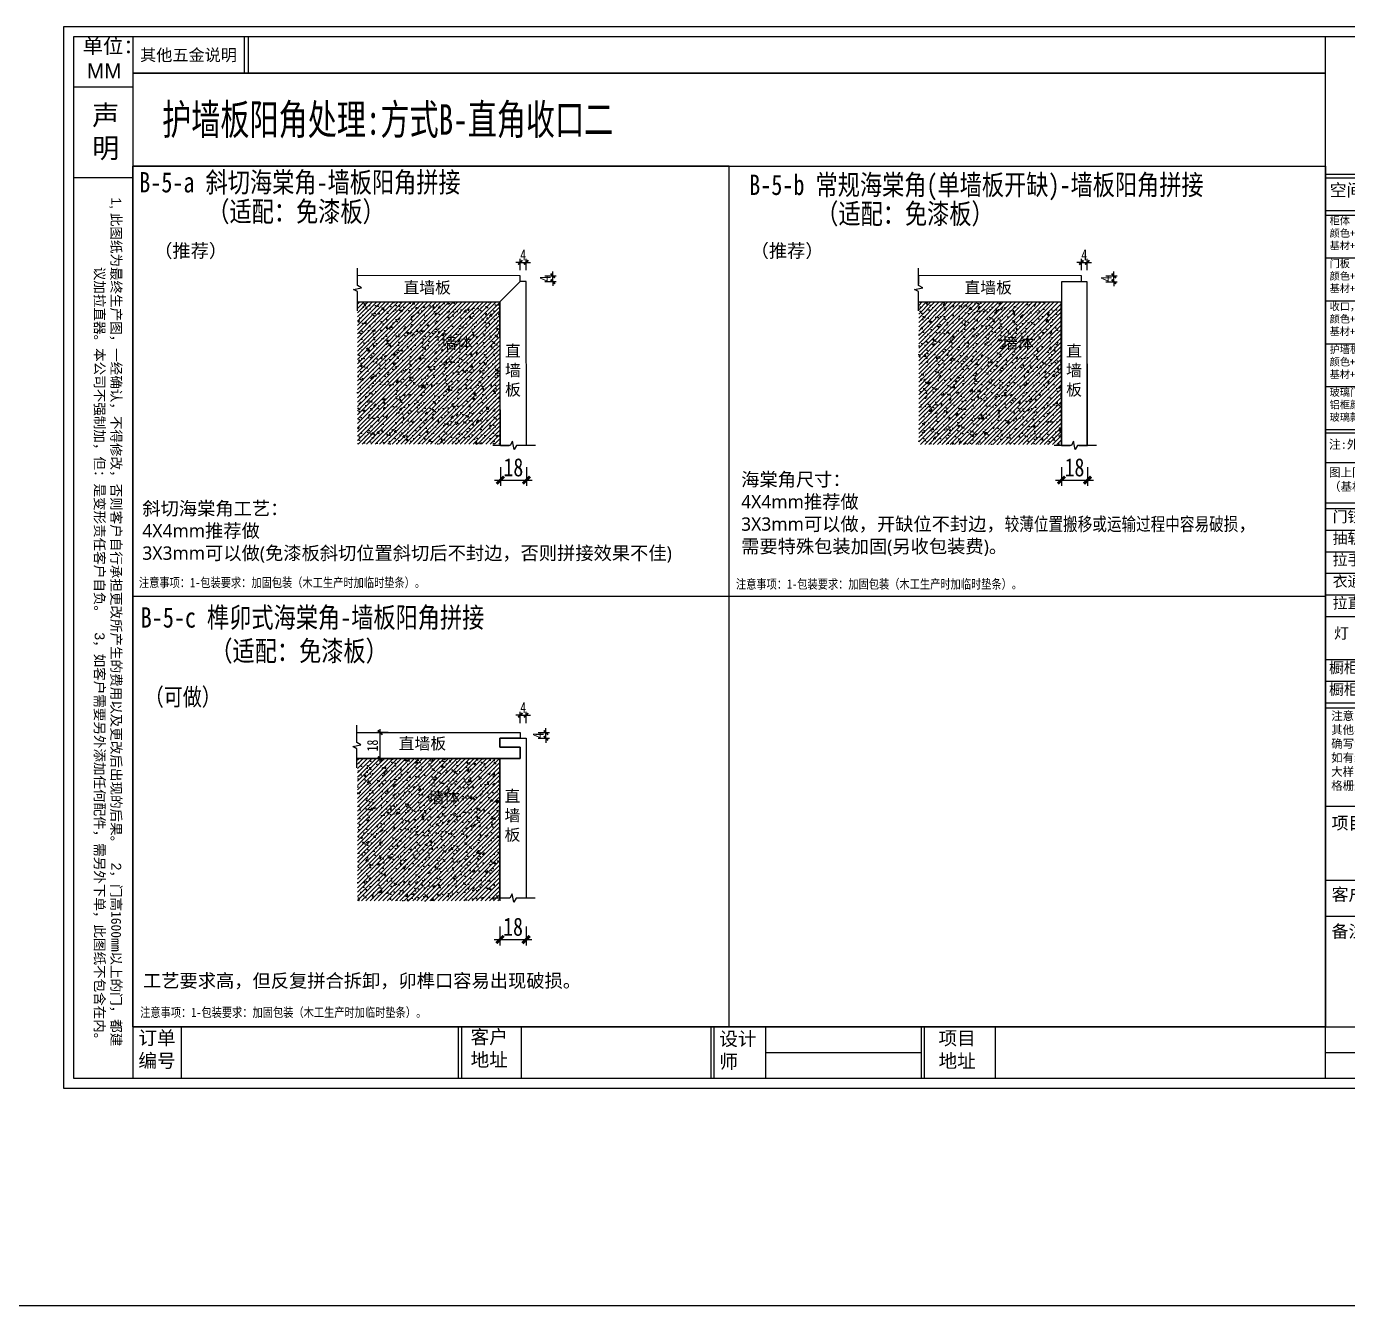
# Model space of a CAD drawing. Header units: millimetres. Extents: x 4862 to 20554, y 7569 to 11262.
# Drawn here: x 9625 to 10535, y 9651 to 10532 of the extents above; entities that cross this region are included whole.
import ezdxf

# ---------------------------------------------------------------- set-up
doc = ezdxf.new("R2010")
doc.units = ezdxf.units.MM
doc.layers.add('.', color=7, linetype='Continuous')
doc.layers.add('0 @ 1', color=7, linetype='Continuous')
doc.styles.get("Standard").update_dxf_attribs({"font": 'arial.ttf'})
doc.styles.add('宋体', font='SimSun.ttf')
doc.styles.add('家具尺寸文字', font='SimSun.ttf', dxfattribs={"width": 0.8})
doc.styles.add('黑石雅黑', font='Microsoft YaHei.ttf')
doc.dimstyles.new('副本 (2) 固装比例3', dxfattribs={"dimscale": 3, "dimtxt": 2.5, "dimasz": 1, "dimexe": 0.8, "dimexo": 1.2, "dimgap": 0.5, "dimtad": 1, "dimdec": 0, "dimdsep": 46, "dimtxsty": '家具尺寸文字', "dimblk": 'ARCHTICK', "dimcen": 0, "dimdle": 0.8, "dimclrd": 8, "dimclre": 8, "dimclrt": 2, "dimadec": 1, "dimazin": 2, "dimtfac": 1, "dimtdec": 0, "dimtix": 1, "dimtmove": 2, "dimatfit": 2, "dimfxl": 0, "dimtolj": 1, "dimtzin": 0, "dimarcsym": 0})
doc.dimstyles.new('副本 固装比例5', dxfattribs={"dimscale": 5, "dimtxt": 2.5, "dimasz": 1, "dimexe": 0.8, "dimexo": 1.2, "dimgap": 0.5, "dimtad": 1, "dimdec": 0, "dimdsep": 46, "dimtxsty": '家具尺寸文字', "dimblk": 'ARCHTICK', "dimcen": 0, "dimdle": 0.8, "dimclrd": 8, "dimclre": 8, "dimclrt": 2, "dimadec": 1, "dimazin": 2, "dimtfac": 1, "dimtdec": 0, "dimtix": 1, "dimtmove": 2, "dimatfit": 2, "dimfxl": 0, "dimtolj": 1, "dimtzin": 0, "dimarcsym": 0})
pattern_1 = [(45, (-85207.6193, 79105.2613), (-2.24506403, 2.24506403), [])]

# ---------------------------------------------------------------- blocks, each defined once
blk = doc.blocks.new('A$C398a0407')
for p, q in [((443.2, 6784), (443.2, 64)), ((1163.2, 6546.9), (1163.2, 6784)), ((1189.6, 6546.9), (1189.6, 6784)), ((8134, 64), (8134, 6784)), ((443.2, 6546.9), (8134, 6546.9)), ((8134, 5895.4), (9568, 5895.4)), ((8134, 5871.3), (9568, 5871.3)), ((8134, 5871.3), (9568, 5871.3)), ((8134, 5661), (9568, 5661)), ((8134, 5632.1), (9568, 5632.1)), ((8134, 5355.5), (9568, 5355.5)), ((8134, 5078.9), (9568, 5078.9)), ((8134, 4802.3), (9568, 4802.3)), ((8134, 4802.3), (9568, 4802.3)), ((8134, 4525.8), (9568, 4525.8)), ((8134, 4249.2), (9568, 4249.2)), ((8134, 4227.4), (9568, 4227.4)), ((8134, 4037), (9568, 4037)), ((8134, 3776.6), (9568, 3776.6)), ((8134, 3739.6), (9568, 3739.6)), ((8134, 3600.5), (9568, 3600.5)), ((8134, 3461.4), (9568, 3461.4)), ((8134, 3322.3), (9568, 3322.3)), ((8134, 3183.3), (9568, 3183.3)), ((8134, 3183.3), (9568, 3183.3)), ((8134, 3044.2), (9568, 3044.2)), ((8134, 3044.2), (9568, 3044.2)), ((8134, 2766.1), (9568, 2766.1)), ((8134, 2627), (9568, 2627)), ((8134, 2627), (9568, 2627)), ((8134, 2487.9), (9568, 2487.9)), ((8134, 2454.1), (9568, 2454.1)), ((8134, 2454.1), (9568, 2454.1)), ((8134, 2454.1), (9568, 2454.1)), ((8134, 1819.9), (9568, 1819.9)), ((8134, 1342.7), (9568, 1342.7)), ((8134, 1112.5), (9568, 1112.5)), ((443.2, 399), (9568, 399)), ((756.5, 399), (756.5, 64)), ((2542.3, 399), (2542.3, 64)), ((2562.3, 399), (2562.3, 64)), ((2948.7, 399), (2948.7, 64)), ((4169.9, 399), (4169.9, 64)), ((4189.9, 399), (4189.9, 64)), ((4522.7, 399), (4522.7, 64)), ((5527, 399), (5527, 64)), ((5547, 399), (5547, 64)), ((6003.2, 399), (6003.2, 64)), ((4522.7, 231.5), (5527, 231.5)), ((8134, 231.5), (9568, 231.5))]:
    blk.add_line(p, q)
at = {"color": 8}
for p, q in [((64, 6457.7), (443.2, 6457.7)), ((64, 5874.2), (443.2, 5874.2))]:
    blk.add_line(p, q, dxfattribs=at)
for points in [[(9632, 0), (0, 0), (0, 6848), (9632, 6848)], [(9568, 64), (64, 64), (64, 6784), (9568, 6784)]]:
    blk.add_lwpolyline(points, close=True)
at = {"color": 8, "attachment_point": 1, "style": '宋体'}
for s, width, gutter_width, insert, char_height in [('空间名称', 575.66, 12.1, (8160.3, 5832.6), 80), ('柜体\\P颜色+手册型号\\P基材+厚度', 575.66, 12.1, (8160.3, 5619.1), 48), ('门板\\P颜色+手册型号\\P基材+厚度', 575.66, 12.1, (8160.3, 5342.6), 48), ('收口，见光板\\P颜色+手册型号\\P基材+厚度', 575.66, 12.1, (8160.3, 5066), 48), ('护墙板\\P颜色+手册型号\\P基材+厚度', 575.66, 12.1, (8160.3, 4789.4), 48), ('玻璃门手册型号\\P铝框颜色：\\P玻璃款式：', 575.66, 12.1, (8160.3, 4512.8), 48), ('门铰', 580.458, 12.2, (8179.9, 3722), 70), ('抽轨', 580.458, 12.2, (8179.9, 3583), 70), ('拉手', 580.458, 12.2, (8179.9, 3443.9), 70), ('衣通', 580.458, 12.2, (8179.9, 3304.8), 70), ('拉直器', 580.458, 12.2, (8179.9, 3165.7), 70), ('灯', 580.458, 12.2, (8188.5, 2970.9), 70), ('橱柜支撑脚', 580.458, 12.2, (8156.4, 2748.2), 70), ('橱柜踢脚线', 580.458, 12.2, (8156.4, 2607.9), 70), ('订单\\P编号', 596.489, 12.5, (479.9, 370.6), 88), ('客户\\P地址', 596.489, 12.5, (2621.8, 377), 88), ('设计\\P师', 596.489, 12.5, (4225.5, 364.6), 88), ('项目\\P地址', 596.489, 12.5, (5638.6, 368.9), 88)]:
    blk.add_mtext_dynamic_manual_height_columns(s, width=width, gutter_width=gutter_width, heights=[0], dxfattribs=dict(at, insert=insert, char_height=char_height))
at = {"color": 8, "insert": (368.9, 272.3), "char_height": 64, "width": 5497.15, "attachment_point": 3, "rotation": 270}
blk.add_mtext('1, {\\fSimSun|b0|i0|c134|p2;此图纸为最终生产图，一经确认，不得修改，否则客户自行承担更改所产生的费用以及更改后出现的后果。  }2{\\fSimSun|b0|i0|c134|p2;，门高1600mm以上的门，都建议加拉直器。本公司不强制加，但：是变形责任客户自负。  }3{\\fSimSun|b0|i0|c134|p2;，如客户需要另外添加任何配件，需另外下单，此图纸不包含在内。}', dxfattribs=at)
at = {"attachment_point": 1, "style": '宋体'}
for s, width, gutter_width, insert, char_height in [('注:外抽面默认同门，内抽面同柜体。', 1290.05, 10.1, (8155.9, 4181), 56.296), ('{\\fMicrosoft YaHei|b0|i0|c134|p34;\\C2;注意：\\P其他非公司常用五金或者板材，必须图上明确写清楚五金的配法（客供或需工厂打样）\\P如有线条需写线条型号，非厂线条墙画线条大样图。\\P格栅造型，需附格栅大样图。}', 1407.047, 8.44, (8170.5, 2430.1), 54.045)]:
    blk.add_mtext_dynamic_manual_height_columns(s, width=width, gutter_width=gutter_width, heights=[0], dxfattribs=dict(at, insert=insert, char_height=char_height))
at = {"color": 1, "insert": (8155.9, 3999.7), "char_height": 54.688, "attachment_point": 1, "style": '宋体'}
blk.add_mtext_dynamic_manual_height_columns('图上同一种颜色的线表示同一种板材\\P（基材与颜色均一致）混搭产品注意', width=1290.05, gutter_width=10.1, heights=[0], dxfattribs=at)
at = {"layer": '0 @ 1', "color": 8, "attachment_point": 1}
for s, insert, char_height, width in [('\\pi13.703;单位：\\P\\pi40.286;MM', (107.3, 6770.1), 96, 391.163), ('{\\fSimSun|b0|i0|c134|p2;其他五金说明}', (490.9, 6701.9), 76.325, 737.994), ('声明', (182.3, 6340), 127.53, 194.038)]:
    blk.add_mtext(s, dxfattribs=dict(at, insert=insert, char_height=char_height, width=width))
at = {"layer": '0 @ 1', "color": 30, "char_height": 80, "width": 452.345, "attachment_point": 1}
for s, insert in [('{\\fSimSun|b0|i0|c134|p2;项目名称}', (8172.7, 1751.7)), ('{\\fSimSun|b0|i0|c134|p2;客户签字}', (8172.7, 1291.3)), ('{\\fSimSun|b0|i0|c134|p2;备注：}', (8172.7, 1053.7))]:
    blk.add_mtext(s, dxfattribs=dict(at, insert=insert))
blk = doc.blocks.new('A$Cee8460c4')
at = {"layer": '.'}
h = blk.add_hatch(dxfattribs=at)
h.set_pattern_fill('ANSI31', color=8)
h.set_pattern_definition(pattern_1)
h.paths.add_polyline_path([(0, 150), (150, 150), (150, 0), (0, 0)])
h = blk.add_hatch(dxfattribs=at)
h.set_pattern_fill('AR-CONC', color=8, scale=0.1)
h.set_pattern_definition([(50, (-85207.62, 79105.261), (18.2184669, -1.5939086), [1.905, -20.955]), (355, (-85207.62, 79105.261), (-3.524342, 19.1056845), [1.524, -16.7640584]), (100.451445, (-85206.101, 79105.128), (14.6941247, 17.5117752), [1.619001, -17.8090245]), (46.1842, (-85207.62, 79110.341), (27.107904, -4.204233), [2.8575, -31.4325]), (96.635558, (-85205.36, 79109.99), (23.7404134, 24.7426125), [2.428502, -26.713561]), (351.18415, (-85207.62, 79110.34), (23.7404134, 24.7426125), [2.285997, -25.145973]), (21, (-85205.08, 79109.071), (15.1614391, -10.2265198), [1.905, -20.955]), (326, (-85205.08, 79109.071), (6.1802028, 18.4187966), [1.524, -16.764]), (71.451445, (-85203.816, 79108.219), (21.341642, 8.192277), [1.619001, -17.8089938]), (37.5, (-85207.619, 79105.261), (0.30886033, 8.4555039), [0, -16.5608, 0, -17.018, 0, -16.8275]), (7.5, (-85207.619, 79105.261), (6.68196625, 10.0180575), [0, -9.7028, 0, -16.1798, 0, -6.4135]), (327.5, (-85213.2835, 79105.261), (13.5590595, -0.5728744), [0, -6.35, 0, -19.812, 0, -26.289]), (317.5, (-85215.823, 79105.261), (14.8129181, 2.5426491), [0, -8.255, 0, -13.1572, 0, -18.669])])
h.paths.add_polyline_path([(0, 150), (150, 150), (150, 0), (0, 0)])
h = blk.add_hatch(dxfattribs=at)
h.set_pattern_fill('ANSI31', color=8)
h.set_pattern_definition(pattern_1)
h.paths.add_polyline_path([(0, 150), (150, 150), (150, 0), (0, 0)])
h = blk.add_hatch(dxfattribs=at)
h.set_pattern_fill('AR-CONC', color=8, scale=0.1)
h.set_pattern_definition([(50, (-85207.62, 79105.261), (18.2184669, -1.5939086), [1.905, -20.955]), (355, (-85207.62, 79105.261), (-3.524342, 19.1056845), [1.524, -16.7640584]), (100.451445, (-85206.101, 79105.128), (14.6941247, 17.5117752), [1.619001, -17.8090245]), (46.1842, (-85207.62, 79110.341), (27.107904, -4.204233), [2.8575, -31.4325]), (96.635558, (-85205.36, 79109.99), (23.7404134, 24.7426125), [2.428502, -26.713561]), (351.18415, (-85207.62, 79110.34), (23.7404134, 24.7426125), [2.285997, -25.145973]), (21, (-85205.08, 79109.071), (15.1614391, -10.2265198), [1.905, -20.955]), (326, (-85205.08, 79109.071), (6.1802028, 18.4187966), [1.524, -16.764]), (71.451445, (-85203.816, 79108.219), (21.341642, 8.192277), [1.619001, -17.8089938]), (37.5, (-85207.619, 79105.261), (0.30886033, 8.4555039), [0, -16.5608, 0, -17.018, 0, -16.8275]), (7.5, (-85207.619, 79105.261), (6.68196625, 10.0180575), [0, -9.7028, 0, -16.1798, 0, -6.4135]), (327.5, (-85213.2835, 79105.261), (13.5590595, -0.5728744), [0, -6.35, 0, -19.812, 0, -26.289]), (317.5, (-85215.823, 79105.261), (14.8129181, 2.5426491), [0, -8.255, 0, -13.1572, 0, -18.669])])
h.paths.add_polyline_path([(0, 150), (150, 150), (150, 0), (0, 0)])
at = {"layer": '.', "color": 8}
for p, q in [((0, 150), (150, 150)), ((150, 150), (150, 0))]:
    blk.add_line(p, q, dxfattribs=at)
blk = doc.blocks.new('_ArchTick')
at = {"color": 0, "linetype": 'ByBlock', "const_width": 0.4}
blk.add_lwpolyline([(-0.5, -0.5), (0.5, 0.5)], dxfattribs=at)
blk = doc.blocks.new('*D228')
at = {"color": 8, "lineweight": -2, "transparency": 16777216}
for p, q in [((9951.52, 10228.89), (9951.52, 10215.89)), ((9969.52, 10228.89), (9969.52, 10215.89)), ((9947.52, 10219.89), (9973.52, 10219.89))]:
    blk.add_line(p, q, dxfattribs=at)
at = {"layer": 'Defpoints', "color": 0, "transparency": 16777216}
for p in [(9951.52, 10243.81), (9969.52, 10243.81), (9969.52, 10219.89)]:
    blk.add_point(p, dxfattribs=at)
at = {"color": 8, "lineweight": -2, "transparency": 16777216, "xscale": 5, "yscale": 5, "zscale": 5, "rotation": 180}
blk.add_blockref('_ArchTick', (9951.52, 10219.89), dxfattribs=at)
at = {"color": 8, "lineweight": -2, "transparency": 16777216, "xscale": 5, "yscale": 5, "zscale": 5}
blk.add_blockref('_ArchTick', (9969.52, 10219.89), dxfattribs=at)
at = {"color": 2, "transparency": 16777216, "insert": (9960.52, 10228.64), "char_height": 12.5, "width": 11.8436, "attachment_point": 5, "style": '家具尺寸文字'}
blk.add_mtext('\\A1;18', dxfattribs=at)
blk = doc.blocks.new('*D229')
at = {"color": 8, "lineweight": -2, "transparency": 16777216}
for p, q in [((9982.23, 10360.61), (9990.03, 10360.61)), ((9982.23, 10356.6), (9990.03, 10356.6)), ((9987.63, 10360.61), (9987.63, 10363.61)), ((9987.63, 10356.6), (9987.63, 10360.61)), ((9987.63, 10356.6), (9987.63, 10353.6))]:
    blk.add_line(p, q, dxfattribs=at)
at = {"layer": 'Defpoints', "color": 0, "transparency": 16777216}
for p in [(9969.23, 10360.61), (9969.24, 10356.6), (9987.63, 10360.61)]:
    blk.add_point(p, dxfattribs=at)
at = {"color": 8, "lineweight": -2, "transparency": 16777216, "xscale": 3, "yscale": 3, "zscale": 3}
for p, rotation in [((9987.63, 10360.61), 270), ((9987.63, 10356.6), 90)]:
    blk.add_blockref('_ArchTick', p, dxfattribs=dict(at, rotation=rotation))
at = {"color": 2, "transparency": 16777216, "insert": (9982.38, 10358.61), "char_height": 7.5, "attachment_point": 5, "rotation": 90, "style": '家具尺寸文字'}
blk.add_mtext('\\A1;4', dxfattribs=at)
blk = doc.blocks.new('*D230')
at = {"color": 8, "lineweight": -2, "transparency": 16777216}
for p, q in [((9965.24, 10369.85), (9962.24, 10369.85)), ((9965.24, 10364.45), (9965.24, 10372.25)), ((9965.24, 10369.85), (9969.26, 10369.85)), ((9969.26, 10364.45), (9969.26, 10372.25)), ((9969.26, 10369.85), (9972.26, 10369.85))]:
    blk.add_line(p, q, dxfattribs=at)
at = {"layer": 'Defpoints', "color": 0, "transparency": 16777216}
for p in [(9969.26, 10369.85), (9965.24, 10360.6), (9969.26, 10360.59)]:
    blk.add_point(p, dxfattribs=at)
at = {"color": 8, "lineweight": -2, "transparency": 16777216, "xscale": 3, "yscale": 3, "zscale": 3}
blk.add_blockref('_ArchTick', (9965.24, 10369.85), dxfattribs=at)
at = {"color": 8, "lineweight": -2, "transparency": 16777216, "xscale": 3, "yscale": 3, "zscale": 3, "rotation": 180}
blk.add_blockref('_ArchTick', (9969.26, 10369.85), dxfattribs=at)
at = {"color": 2, "transparency": 16777216, "insert": (9967.25, 10375.1), "char_height": 7.5, "attachment_point": 5, "style": '家具尺寸文字'}
blk.add_mtext('\\A1;4', dxfattribs=at)
blk = doc.blocks.new('*D231')
at = {"color": 8, "lineweight": -2, "transparency": 16777216}
for p, q in [((9965.28, 10057.99), (9962.28, 10057.99)), ((9965.28, 10052.59), (9965.28, 10060.39)), ((9965.28, 10057.99), (9969.28, 10057.99)), ((9969.28, 10052.59), (9969.28, 10060.39)), ((9969.28, 10057.99), (9972.28, 10057.99))]:
    blk.add_line(p, q, dxfattribs=at)
at = {"layer": 'Defpoints', "color": 0, "transparency": 16777216}
for p in [(9969.28, 10057.99), (9965.28, 10046.07), (9969.28, 10042.07)]:
    blk.add_point(p, dxfattribs=at)
at = {"color": 8, "lineweight": -2, "transparency": 16777216, "xscale": 3, "yscale": 3, "zscale": 3}
blk.add_blockref('_ArchTick', (9965.28, 10057.99), dxfattribs=at)
at = {"color": 8, "lineweight": -2, "transparency": 16777216, "xscale": 3, "yscale": 3, "zscale": 3, "rotation": 180}
blk.add_blockref('_ArchTick', (9969.28, 10057.99), dxfattribs=at)
at = {"color": 2, "transparency": 16777216, "insert": (9967.28, 10063.24), "char_height": 7.5, "attachment_point": 5, "style": '家具尺寸文字'}
blk.add_mtext('\\A1;4', dxfattribs=at)
blk = doc.blocks.new('*D245')
at = {"color": 8, "lineweight": -2, "transparency": 16777216}
for p, q in [((9874.16, 10046.07), (9866.36, 10046.07)), ((9868.76, 10025.67), (9868.76, 10048.47)), ((9863.36, 10028.07), (9871.16, 10028.07))]:
    blk.add_line(p, q, dxfattribs=at)
at = {"layer": 'Defpoints', "color": 0, "transparency": 16777216}
for p in [(9868.76, 10046.07), (9965.28, 10046.07), (9852.69, 10028.07)]:
    blk.add_point(p, dxfattribs=at)
at = {"color": 8, "lineweight": -2, "transparency": 16777216, "xscale": 3, "yscale": 3, "zscale": 3}
for p, rotation in [((9868.76, 10046.07), 90), ((9868.76, 10028.07), 270)]:
    blk.add_blockref('_ArchTick', p, dxfattribs=dict(at, rotation=rotation))
at = {"color": 2, "transparency": 16777216, "insert": (9863.51, 10037.07), "char_height": 7.5, "attachment_point": 5, "rotation": 90, "style": '家具尺寸文字'}
blk.add_mtext('\\A1;18', dxfattribs=at)
blk = doc.blocks.new('*D232')
at = {"color": 8, "lineweight": -2, "transparency": 16777216}
for p, q in [((9951.28, 9912.48), (9951.28, 9899.48)), ((9969.28, 9912.48), (9969.28, 9899.48)), ((9947.28, 9903.48), (9973.28, 9903.48))]:
    blk.add_line(p, q, dxfattribs=at)
at = {"layer": 'Defpoints', "color": 0, "transparency": 16777216}
for p in [(9951.28, 9943.81), (9969.28, 9943.81), (9969.28, 9903.48)]:
    blk.add_point(p, dxfattribs=at)
at = {"color": 8, "lineweight": -2, "transparency": 16777216, "xscale": 5, "yscale": 5, "zscale": 5, "rotation": 180}
blk.add_blockref('_ArchTick', (9951.28, 9903.48), dxfattribs=at)
at = {"color": 8, "lineweight": -2, "transparency": 16777216, "xscale": 5, "yscale": 5, "zscale": 5}
blk.add_blockref('_ArchTick', (9969.28, 9903.48), dxfattribs=at)
at = {"color": 2, "transparency": 16777216, "insert": (9960.28, 9912.23), "char_height": 12.5, "width": 11.8436, "attachment_point": 5, "style": '家具尺寸文字'}
blk.add_mtext('\\A1;18', dxfattribs=at)
blk = doc.blocks.new('*D233')
at = {"color": 8, "lineweight": -2, "transparency": 16777216}
for p, q in [((10337.95, 10228.87), (10337.95, 10215.87)), ((10355.95, 10228.87), (10355.95, 10215.87)), ((10333.95, 10219.87), (10359.95, 10219.87))]:
    blk.add_line(p, q, dxfattribs=at)
at = {"layer": 'Defpoints', "color": 0, "transparency": 16777216}
for p in [(10337.95, 10243.79), (10355.95, 10243.79), (10355.95, 10219.87)]:
    blk.add_point(p, dxfattribs=at)
at = {"color": 8, "lineweight": -2, "transparency": 16777216, "xscale": 5, "yscale": 5, "zscale": 5, "rotation": 180}
blk.add_blockref('_ArchTick', (10337.95, 10219.87), dxfattribs=at)
at = {"color": 8, "lineweight": -2, "transparency": 16777216, "xscale": 5, "yscale": 5, "zscale": 5}
blk.add_blockref('_ArchTick', (10355.95, 10219.87), dxfattribs=at)
at = {"color": 2, "transparency": 16777216, "insert": (10346.95, 10228.62), "char_height": 12.5, "width": 11.8436, "attachment_point": 5, "style": '家具尺寸文字'}
blk.add_mtext('\\A1;18', dxfattribs=at)
blk = doc.blocks.new('*D234')
at = {"color": 8, "lineweight": -2, "transparency": 16777216}
for p, q in [((10368.65, 10360.59), (10376.45, 10360.59)), ((10368.65, 10356.57), (10376.45, 10356.57)), ((10374.05, 10360.59), (10374.05, 10363.59)), ((10374.05, 10356.57), (10374.05, 10360.59)), ((10374.05, 10356.57), (10374.05, 10353.57))]:
    blk.add_line(p, q, dxfattribs=at)
at = {"layer": 'Defpoints', "color": 0, "transparency": 16777216}
for p in [(10355.66, 10360.59), (10355.67, 10356.57), (10374.05, 10360.59)]:
    blk.add_point(p, dxfattribs=at)
at = {"color": 8, "lineweight": -2, "transparency": 16777216, "xscale": 3, "yscale": 3, "zscale": 3}
for p, rotation in [((10374.05, 10360.59), 270), ((10374.05, 10356.57), 90)]:
    blk.add_blockref('_ArchTick', p, dxfattribs=dict(at, rotation=rotation))
at = {"color": 2, "transparency": 16777216, "insert": (10368.8, 10358.58), "char_height": 7.5, "attachment_point": 5, "rotation": 90, "style": '家具尺寸文字'}
blk.add_mtext('\\A1;4', dxfattribs=at)
blk = doc.blocks.new('*D235')
at = {"color": 8, "lineweight": -2, "transparency": 16777216}
for p, q in [((10351.67, 10369.82), (10348.67, 10369.82)), ((10351.67, 10364.42), (10351.67, 10372.22)), ((10351.67, 10369.82), (10355.69, 10369.82)), ((10355.69, 10364.42), (10355.69, 10372.22)), ((10355.69, 10369.82), (10358.69, 10369.82))]:
    blk.add_line(p, q, dxfattribs=at)
at = {"layer": 'Defpoints', "color": 0, "transparency": 16777216}
for p in [(10355.69, 10369.82), (10351.67, 10360.57), (10355.69, 10360.56)]:
    blk.add_point(p, dxfattribs=at)
at = {"color": 8, "lineweight": -2, "transparency": 16777216, "xscale": 3, "yscale": 3, "zscale": 3}
blk.add_blockref('_ArchTick', (10351.67, 10369.82), dxfattribs=at)
at = {"color": 8, "lineweight": -2, "transparency": 16777216, "xscale": 3, "yscale": 3, "zscale": 3, "rotation": 180}
blk.add_blockref('_ArchTick', (10355.69, 10369.82), dxfattribs=at)
at = {"color": 2, "transparency": 16777216, "insert": (10353.68, 10375.07), "char_height": 7.5, "attachment_point": 5, "style": '家具尺寸文字'}
blk.add_mtext('\\A1;4', dxfattribs=at)
blk = doc.blocks.new('*U115')
at = {"color": 0}
blk.add_lwpolyline([(0, -9.17), (0, -1.28), (-1.7, -0.34), (1.7, 0.34), (0, 1.28), (0, 8.46)], dxfattribs=at)
blk = doc.blocks.new('*D236')
at = {"color": 8, "lineweight": -2, "transparency": 16777216}
for p, q in [((9977.51, 10046.07), (9985.31, 10046.07)), ((9982.91, 10046.07), (9982.91, 10049.07)), ((9982.91, 10042.07), (9982.91, 10046.07)), ((9977.51, 10042.07), (9985.31, 10042.07)), ((9982.91, 10042.07), (9982.91, 10039.07))]:
    blk.add_line(p, q, dxfattribs=at)
at = {"layer": 'Defpoints', "color": 0, "transparency": 16777216}
for p in [(9965.28, 10046.07), (9982.91, 10046.07), (9969.28, 10042.07)]:
    blk.add_point(p, dxfattribs=at)
at = {"color": 8, "lineweight": -2, "transparency": 16777216, "xscale": 3, "yscale": 3, "zscale": 3}
for p, rotation in [((9982.91, 10046.07), 270), ((9982.91, 10042.07), 90)]:
    blk.add_blockref('_ArchTick', p, dxfattribs=dict(at, rotation=rotation))
at = {"color": 2, "transparency": 16777216, "insert": (9977.66, 10044.07), "char_height": 7.5, "attachment_point": 5, "rotation": 90, "style": '家具尺寸文字'}
blk.add_mtext('\\A1;4', dxfattribs=at)
blk = doc.blocks.new('A$Caecb7373')
at = {"color": 1}
blk.add_lwpolyline([(0, 821.76), (1155.84, 821.76), (1155.84, 0), (0, 0)], close=True, dxfattribs=at)

msp = doc.modelspace()

# ---------------------------------------------------------------- linework, layer by layer
at = {"lineweight": 30}
for p, q in [((9965.244, 10360.596), (9853.142, 10360.876)), ((9951.244, 10342.596), (9965.244, 10356.596)), ((9965.244, 10356.596), (9965.244, 10360.596)), ((9969.244, 10356.596), (9965.244, 10356.596)), ((9969.524, 10243.81), (9969.244, 10356.596)), ((10355.667, 10356.574), (10351.667, 10356.574)), ((10355.947, 10243.788), (10355.667, 10356.574)), ((9853.142, 10342.876), (9951.244, 10342.596)), ((9951.524, 10243.81), (9951.244, 10342.596)), ((10337.947, 10243.788), (10337.667, 10342.574))]:
    msp.add_line(p, q, dxfattribs=at)
msp.add_line((4862.317, 9651.376), (20477.138, 9651.376))
for points in [[(9698.32, 10436.163), (10519.872, 10436.163), (10519.872, 10500.208), (9698.32, 10500.208)], [(10519.872, 10139.816), (9698.32, 10139.816), (9698.32, 10436.163), (10519.872, 10436.163)], [(9698.32, 10436.163), (10519.872, 10436.163), (10519.872, 9843.468), (9698.32, 9843.468)], [(10109.096, 10436.163), (9698.32, 10436.163), (9698.32, 9843.468), (10109.096, 9843.468)], [(10239.55, 10354.854), (10239.565, 10360.854), (10239.565, 10360.854)]]:
    msp.add_lwpolyline(points, close=True)
msp.add_lwpolyline([(10351.667, 10356.574), (10351.667, 10360.574), (10239.565, 10360.854)], dxfattribs=at)
for points in [[(10355.667, 10243.788), (10355.667, 10356.574), (10337.947, 10356.574), (10337.947, 10243.788)], [(9951.524, 10243.81), (9951.524, 10243.81), (9951.524, 10243.764), (9957.524, 10243.779)], [(9969.524, 10243.81), (9969.524, 10243.856), (9969.524, 10243.856)], [(10337.947, 10243.788), (10337.947, 10243.788), (10337.947, 10243.742), (10343.947, 10243.757)], [(10349.947, 10243.773), (10355.947, 10243.788), (10355.947, 10243.834), (10355.667, 10243.834)], [(9852.69, 10046.067), (9965.282, 10046.067), (9965.282, 10042.067), (9951.282, 10042.067), (9951.282, 10036.067), (9965.282, 10036.067), (9965.282, 10028.067), (9852.69, 10028.067)], [(9951.282, 9932.076), (9951.282, 10028.067), (9965.282, 10028.067), (9965.282, 10036.067), (9951.282, 10036.067), (9951.282, 10042.067), (9969.282, 10042.067), (9969.282, 9932.076)]]:
    msp.add_lwpolyline(points)

# ---------------------------------------------------------------- block references
for name, p, xscale, yscale, zscale in [('A$C398a0407', (9650.973, 9800.845), 0.1068232839997459, 0.1068232839997459, 0.1068232839997459), ('A$Cee8460c4', (9853.211, 10244.564), 0.6535496733547419, 0.6535496733547419, 0.6535496733547419), ('A$Cee8460c4', (10239.634, 10244.542), 0.6535496733547419, 0.6535496733547419, 0.6535496733547419), ('A$Cee8460c4', (9853.25, 9930.034), 0.6535496733547419, 0.6535496733547419, 0.6535496733547419)]:
    msp.add_blockref(name, p, dxfattribs=dict(xscale=xscale, yscale=yscale, zscale=zscale))
at = {"color": 1}
for name, p, xscale, yscale, zscale in [('A$Caecb7373', (9650.973, 9800.845), 0.8901940333312022, 0.8901940333312022, 0.8901940333312022), ('*U115', (9853.142, 10351.851), 1.664, 1.664, 1.664), ('*U115', (10239.565, 10351.854), 1.664, 1.664, 1.664), ('*U115', (9852.69, 10037.067), 1.664, 1.664, 1.664)]:
    msp.add_blockref(name, p, dxfattribs=dict(at, xscale=xscale, yscale=yscale, zscale=zscale))
at = {"color": 1, "xscale": 1.664, "yscale": 1.664, "zscale": 1.664, "rotation": 90}
for p in [(9960.524, 10243.833), (10346.947, 10243.811), (9960.282, 9932.076)]:
    msp.add_blockref('*U115', p, dxfattribs=at)

# ---------------------------------------------------------------- texts
at = {"color": 50, "style": '家具尺寸文字', "width": 0.8}
for s, p in [('B-5-a 斜切海棠角-墙板阳角拼接 ', (9702.805, 10418.056)), ('B-5-b 常规海棠角(单墙板开缺)-墙板阳角拼接 ', (10122.895, 10416.277)), ('B-5-c 榫卯式海棠角-墙板阳角拼接  ', (9703.824, 10118.312))]:
    msp.add_text(s, height=14, dxfattribs=at).set_placement(p)
at = {"style": '黑石雅黑'}
for p in [(9884.74, 10348.533), (10271.163, 10348.511), (9881.466, 10034.492)]:
    msp.add_text('直墙板 ', height=8, dxfattribs=at).set_placement(p)
at = {"color": 3, "style": '黑石雅黑'}
for p in [(9910.584, 10310.352), (10297.007, 10310.33), (9901.838, 9997.364)]:
    msp.add_text('墙体', height=8, dxfattribs=at).set_placement(p)
at = {"color": 1, "insert": (9718.577, 10478.803), "char_height": 21, "width": 414.77367, "attachment_point": 1, "style": '家具尺寸文字'}
msp.add_mtext('{\\W0.7;\\C4;护墙板阳角处理:方式B-直角收口二}', dxfattribs=at)
at = {"color": 50, "char_height": 14, "width": 274.70112, "attachment_point": 1, "style": '家具尺寸文字'}
for s, insert in [('（适配：免漆板）', (9749.709, 10411.881)), ('（适配：免漆板） ', (10169.068, 10410.365)), ('（适配：免漆板）', (9751.802, 10109.22))]:
    msp.add_mtext(s, dxfattribs=dict(at, insert=insert))
at = {"color": 4, "attachment_point": 1}
for s, insert, char_height, width, style in [('（推荐）', (9713.103, 10382.453), 9.216, 286.14739, '黑石雅黑'), ('（推荐）', (10123.879, 10382.453), 9.216, 286.14739, '黑石雅黑'), ('海棠角尺寸：\\P4X4mm推荐做\\P3X3mm可以做，开缺位不封边，{\\fSimSun|b0|i0|c134|p2;\\W0.8;较薄位置搬移或运输过程中容易破损}，需要特殊包装加固(另收包装费)。\\P\\P                          ', (10117.382, 10224.97), 9.216, 362.12432, '黑石雅黑'), ('斜切海棠角工艺：\\P4X4mm推荐做\\P3X3mm可以做(免漆板斜切位置斜切后不封边，否则拼接效果不佳)\\P                         ', (9704.958, 10204.977), 9.216, 448.72789, '黑石雅黑'), (' {\\H1.71429x;（可做）}', (9702.832, 10076.588), 7, 319.21173, '家具尺寸文字'), ('{\\fSimHei|b0|i0|c134|p49;工艺要求高，但反复拼合拆卸，卯榫口容易出现破损}。', (9705.412, 9879.715), 9.216, 326.58966, '黑石雅黑')]:
    msp.add_mtext(s, dxfattribs=dict(at, insert=insert, char_height=char_height, width=width, style=style))
at = {"char_height": 8, "width": 10.5634, "attachment_point": 1, "style": '黑石雅黑'}
for insert in [(9954.74, 10312.867), (10341.163, 10312.845), (9954.386, 10006.286)]:
    msp.add_mtext('直墙板', dxfattribs=dict(at, insert=insert))
at = {"color": 6, "char_height": 6.4512, "width": 294.18553, "attachment_point": 1, "style": '家具尺寸文字'}
for insert in [(9702.636, 10152.6), (10113.795, 10151.571), (9703.442, 9856.576)]:
    msp.add_mtext('注意事项：1-包装要求：加固包装（木工生产时加临时垫条）。', dxfattribs=dict(at, insert=insert))

# ---------------------------------------------------------------- dimensions: what is measured, and where the dimension line sits
for base, p1, p2, picture, middle in [((9969.262, 10369.845), (9965.244, 10360.596), (9969.262, 10360.586), '*D230', (9967.253, 10375.095)), ((10355.685, 10369.823), (10351.667, 10360.574), (10355.685, 10360.564), '*D235', (10353.676, 10375.073)), ((9969.282, 10057.989), (9965.282, 10046.067), (9969.282, 10042.067), '*D231', (9967.282, 10063.239))]:
    dim = msp.add_linear_dim(base=base, p1=p1, p2=p2, dimstyle='副本 (2) 固装比例3')
    dim.commit()
    dim.dimension.update_dxf_attribs({"geometry": picture, "text_midpoint": middle})
for base, p1, p2, picture, middle in [((9987.632, 10360.615), (9969.244, 10356.596), (9969.233, 10360.615), '*D229', (9982.382, 10358.605)), ((10374.055, 10360.593), (10355.667, 10356.574), (10355.656, 10360.593), '*D234', (10368.805, 10358.584)), ((9868.761, 10046.067), (9852.69, 10028.067), (9965.282, 10046.067), '*D245', (9863.511, 10037.067)), ((9982.906, 10046.067), (9969.282, 10042.067), (9965.282, 10046.067), '*D236', (9977.656, 10044.067))]:
    dim = msp.add_linear_dim(base=base, p1=p1, p2=p2, angle=90, dimstyle='副本 (2) 固装比例3')
    dim.commit()
    dim.dimension.update_dxf_attribs({"geometry": picture, "text_midpoint": middle})
for base, p1, p2, picture, middle in [((9969.524, 10219.893), (9951.524, 10243.81), (9969.524, 10243.81), '*D228', (9960.524, 10228.643)), ((10355.947, 10219.871), (10337.947, 10243.788), (10355.947, 10243.788), '*D233', (10346.947, 10228.621)), ((9969.282, 9903.484), (9951.282, 9943.81), (9969.282, 9943.81), '*D232', (9960.282, 9912.234))]:
    dim = msp.add_linear_dim(base=base, p1=p1, p2=p2, text='18', dimstyle='副本 固装比例5')
    dim.commit()
    dim.dimension.update_dxf_attribs({"geometry": picture, "text_midpoint": middle})

doc.saveas('drawing.dxf')
